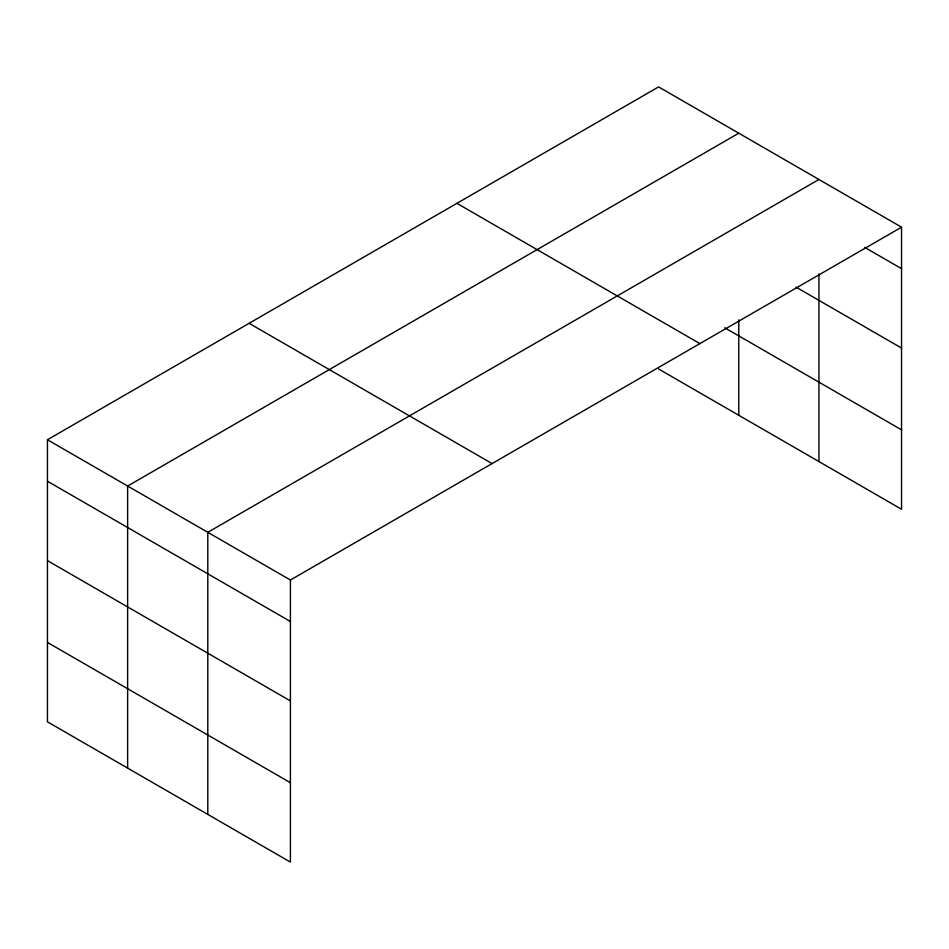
<?xml version="1.0" encoding="UTF-8"?>
<svg xmlns="http://www.w3.org/2000/svg" width="949" height="949" viewBox="0 0 949 949"><rect width="100%" height="100%" fill="white"/><g stroke="black" fill="none" stroke-linecap="round" stroke-linejoin="round"><path stroke-width="1.42" d="M47.45 439.743L290.406 580.017L290.406 862.095L47.45 721.821L47.45 439.743L658.594 86.905L901.55 227.179L901.55 509.257L658.594 368.983M738.773 133.192L127.629 486.042L127.629 768.109M818.94 179.48L207.795 532.33L207.795 814.396M290.406 580.017L901.55 227.179M864.693 247.392L901.55 268.662M796.033 287.144L901.55 348.058M724.775 327.796L901.55 429.861M456.92 203.347L699.876 343.609M249.124 323.312L492.08 463.575M47.45 481.238L290.406 621.5M47.45 560.634L290.406 700.896M47.45 642.426L290.406 782.7M818.94 273.905L818.94 461.558M738.773 319.813L738.773 415.271"/></g></svg>
